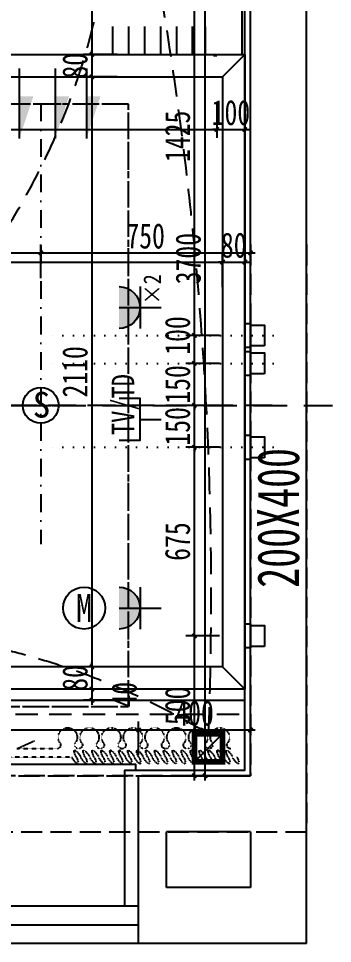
# Model space of a CAD drawing. Header units: millimetres. Extents: x -297 to 39764, y -29258 to 20315.
# Drawn here: x 18932 to 20055, y -27042 to -23733 of the extents above; entities that cross this region are included whole.
import ezdxf
from ezdxf.enums import TextEntityAlignment as Align

# ---------------------------------------------------------------- set-up
doc = ezdxf.new("R2010")
doc.units = ezdxf.units.MM
for name, pattern in [('_DASH', [0.6, 0.4, -0.2]), ('DASH', [0.35, 0.25, -0.1]), ('DASHDOT2', [12.7, 6.35, -3.175, 0, -3.175]), ('DOT2', [0.125, 0, -0.125]), ('HIDDEN', [9.525, 6.35, -3.175])]:
    doc.linetypes.add(name, pattern=pattern)
doc.layers.get('Defpoints').update_dxf_attribs({"color": 250})
for name, color, linetype in [('.-P建筑梁位', 4, 'Continuous'), ('.P-中心线', 214, 'DASH'), ('.P-墙体尺寸标注', 252, 'Continuous'), ('.P-家具虚线层', 250, 'Continuous'), ('.p-灯具连线', 6, 'Continuous'), ('.P-窗帘', 250, 'Continuous'), ('.P-装饰轮廓', 180, 'Continuous'), ('.PC-喷淋.烟感', 33, 'Continuous'), ('.PC-天花尺寸标注', 252, 'Continuous'), ('.PC-天花灯具', 203, 'Continuous'), ('.PC-天花造型', 163, 'Continuous'), ('.PC-灯具尺寸标注', 252, 'Continuous'), ('.PC-综合天花虚线层', 14, 'DASHDOT2'), ('.PF-活动家具', 141, 'Continuous'), ('.PF-窗台面', 43, 'Continuous'), ('.ZD-开关', 43, 'Continuous'), ('.ZD-弱电插座', 122, 'Continuous'), ('.ZD-强电插座', 43, 'Continuous'), ('.ZD-插座标注', 252, 'Continuous'), ('.ZD-插座虚线层', 214, 'DASH'), ('.ZD-点位引线', 1, 'Continuous'), ('.ZD-点位标注', 252, 'Continuous'), ('.ZT-空调.检修口', 52, 'Continuous'), ('A-Wall', 2, 'Continuous'), ('C-窗帘', 252, 'Continuous'), ('WINDOW', 4, 'Continuous'), ('Y-移动家具', 141, 'Continuous')]:
    doc.layers.add(name, color=color, linetype=linetype)
doc.styles.add('宋体', font='', dxfattribs={"width": 0.7, "height": 5})
doc.styles.add('文字样式', font='', dxfattribs={"width": 0.75})
doc.styles.get('宋体').set_extended_font_data('SimSun')
doc.styles.get('文字样式').set_extended_font_data('SimSun')
doc.dimstyles.new('西安1-40（内部尺寸）', dxfattribs={"dimscale": 30, "dimtxt": 3, "dimasz": 0.5, "dimexe": 1, "dimexo": 1, "dimgap": 0.5, "dimtad": 1, "dimdec": 0, "dimrnd": 5, "dimtxsty": '文字样式', "dimblk": 'ARCHTICK', "dimcen": 1, "dimdle": 0.55, "dimclrd": 252, "dimclre": 252, "dimclrt": 30, "dimadec": 0, "dimazin": 0, "dimtfac": 1, "dimtdec": 0, "dimtix": 1, "dimtmove": 2, "dimatfit": 3, "dimfxl": 5, "dimfxlon": 1, "dimarcsym": 0})

# ---------------------------------------------------------------- blocks, each defined once
blk = doc.blocks.new('xc18001')
at = {"layer": 'Y-移动家具', "color": 250, "linetype": 'DASH', "ltscale": 100, "elevation": 0}
blk.add_lwpolyline([(650, -875.1), (322.5, -875.1), (322.5, -2443.2), (2477.5, -2443.2), (2477.5, -875.1), (2150, -875.1)], dxfattribs=at)
blk = doc.blocks.new('cl')
at = {"layer": 'C-窗帘', "color": 251, "linetype": 'DASH', "ltscale": 0.3}
blk.add_line((568.7, 29.4), (854.1, 29.4), dxfattribs=at)
at = {"layer": 'C-窗帘', "linetype": 'DASH', "ltscale": 0.3}
for p, q in [((622.1, 0), (765.2, 0)), ((765.2, 0), (702.2, -28.7))]:
    blk.add_line(p, q, dxfattribs=at)
at = {"layer": 'C-窗帘', "color": 251, "linetype": 'DASH', "ltscale": 0.3, "extrusion": (0, 0, -1)}
for centre, major_axis, ratio, start_param, end_param in [((-14.2, 29.4), (-13.7, 23.8), 0.254545, -1.424879, 1.716714), ((17.8, 29.4), (-13.7, 23.8), 0.254545, -1.424879, 1.716714), ((49.7, 29.4), (-13.7, 23.8), 0.254545, -1.424879, 1.716714), ((81.6, 29.4), (-13.7, 23.8), 0.254545, -1.424879, 1.716714), ((113.6, 29.4), (-13.7, 23.8), 0.254545, -1.424879, 1.716714), ((145.5, 29.4), (-13.7, 23.8), 0.254545, -1.424879, 1.716714), ((177.4, 29.4), (-13.7, 23.8), 0.254545, -1.424879, 1.716714), ((209.4, 29.4), (-13.7, 23.8), 0.254545, -1.424879, 1.716714), ((241.3, 29.4), (-13.7, 23.8), 0.254545, -1.424879, 1.716714), ((273.3, 29.4), (-13.7, 23.8), 0.254545, -1.424879, 1.716714), ((305.2, 29.4), (-13.7, 23.8), 0.254545, -1.424879, 1.716714), ((337.1, 29.4), (-13.7, 23.8), 0.254545, -1.424879, 1.716714), ((369.1, 29.4), (-13.7, 23.8), 0.254545, -1.424879, 1.716714), ((401, 29.4), (-13.7, 23.8), 0.254545, -1.424879, 1.716714), ((432.9, 29.4), (-13.7, 23.8), 0.254545, -1.424879, 1.716714), ((464.9, 29.4), (-13.7, 23.8), 0.254545, -1.424879, 1.716714), ((496.8, 29.4), (-13.7, 23.8), 0.254545, -1.424879, 1.716714), ((528.8, 29.4), (-13.7, 23.8), 0.254545, -1.424879, 1.716714), ((560.7, 29.4), (-13.7, 23.8), 0.254545, -1.424879, 1.716714), ((867.7, 56.1), (21.2, 21.2), 1, 2.826963, 3.458933), ((1.8, 29.4), (-13.7, 23.8), 0.254545, 1.716714, 4.858306), ((33.7, 29.4), (-13.7, 23.8), 0.254545, 1.716714, 4.858306), ((65.7, 29.4), (-13.7, 23.8), 0.254545, 1.716714, 4.858306), ((97.6, 29.4), (-13.7, 23.8), 0.254545, 1.716714, 4.858306), ((129.5, 29.4), (-13.7, 23.8), 0.254545, 1.716714, 4.858306), ((161.5, 29.4), (-13.7, 23.8), 0.254545, 1.716714, 4.858306), ((193.4, 29.4), (-13.7, 23.8), 0.254545, 1.716714, 4.858306), ((225.4, 29.4), (-13.7, 23.8), 0.254545, 1.716714, 4.858306), ((257.3, 29.4), (-13.7, 23.8), 0.254545, 1.716714, 4.858306), ((289.2, 29.4), (-13.7, 23.8), 0.254545, 1.716714, 4.858306), ((321.2, 29.4), (-13.7, 23.8), 0.254545, 1.716714, 4.858306), ((353.1, 29.4), (-13.7, 23.8), 0.254545, 1.716714, 4.858306), ((385, 29.4), (-13.7, 23.8), 0.254545, 1.716714, 4.858306), ((417, 29.4), (-13.7, 23.8), 0.254545, 1.716714, 4.858306), ((448.9, 29.4), (-13.7, 23.8), 0.254545, 1.716714, 4.858306), ((480.8, 29.4), (-13.7, 23.8), 0.254545, 1.716714, 4.858306), ((512.8, 29.4), (-13.7, 23.8), 0.254545, 1.716714, 4.858306), ((544.7, 29.4), (-13.7, 23.8), 0.254545, 1.716714, 4.858306), ((867.7, 2.6), (21.2, 21.2), 1, 4.395049, 5.027018)]:
    blk.add_ellipse(centre, major_axis=major_axis, ratio=ratio, start_param=start_param, end_param=end_param, dxfattribs=at)
at = {"layer": 'C-窗帘', "linetype": 'DASH', "ltscale": 0.3, "extrusion": (0, 0, -1)}
for centre, major_axis, start_param, end_param in [((0, -13.6), (-9.64, 9.64), 0.785455, 2.971795), ((77.8, -13.6), (-9.64, 9.64), 4.8823, 9.25498), ((155.5, -13.6), (9.64, 9.64), 3.311504, 7.684184), ((233.3, -13.6), (9.64, 9.64), 3.311504, 7.684184), ((388.8, -13.7), (-9.64, 9.64), 4.8823, 9.25498), ((466.6, -13.7), (9.64, 9.64), 3.311504, 7.684184), ((544.3, -13.7), (-9.64, 9.64), 4.8823, 9.25498), ((38.9, -41.1), (-24, 24), 3.927048, 6.113388), ((38.9, -41.1), (24, 24), 0.169911, 2.356251), ((116.6, -41.1), (24, 24), 2.356251, 4.542591), ((116.6, -41.1), (-24, 24), 1.740708, 3.927048), ((194.4, -41.1), (24, 24), 2.356251, 4.542591), ((194.4, -41.1), (-24, 24), 1.740708, 3.927048), ((272.2, -41.1), (-24, 24), 3.927048, 6.113388), ((272.2, -41.1), (-24, 24), 1.740708, 3.927048), ((311, -13.7), (-9.64, 9.64), 4.8823, 7.06864), ((311, -13.7), (-9.64, 9.64), 0.785455, 2.971795), ((349.9, -41.1), (24, 24), 2.356251, 4.542591), ((349.9, -41.1), (-24, 24), 1.740708, 3.927048), ((427.7, -41.2), (24, 24), 2.356251, 4.542591), ((427.7, -41.2), (24, 24), 0.169911, 2.356251), ((505.4, -41.2), (-24, 24), 3.927048, 6.113388), ((505.4, -41.2), (24, 24), 0.169911, 2.356251), ((583.2, -41.2), (-24, 24), 3.927048, 6.113388), ((583.2, -41.2), (-24, 24), 1.740708, 3.927048), ((622.1, -13.7), (-9.64, 9.64), 4.8823, 7.06864)]:
    blk.add_ellipse(centre, major_axis=major_axis, ratio=1, start_param=start_param, end_param=end_param, dxfattribs=at)
blk = doc.blocks.new('ttrutuuyyy')
at = {"layer": '.P-家具虚线层', "color": 250, "linetype": '_DASH', "ltscale": 200, "elevation": 0}
blk.add_lwpolyline([(37757, -25867.1), (37757, -26194.6), (39325.1, -26194.6), (39325.1, -24039.6), (37757, -24039.6), (37757, -24367.1)], dxfattribs=at)
blk = doc.blocks.new('A$Cd2e37dc6')
at = {"layer": '.-P建筑梁位', "color": 4, "linetype": 'DASH', "ltscale": 300}
for p, q in [((12800, 4978.4), (12800, 3078.4)), ((12800, 4978.4), (12800, 3078.4)), ((13000, 4978.4), (13000, 3078.4)), ((13000, 4978.4), (13000, 2878.4)), ((12800, 3078.4), (10500, 3078.4)), ((10500, 3078.4), (12800, 3078.4)), ((10300, 2878.4, 0), (13000, 2878.4))]:
    blk.add_line(p, q, dxfattribs=at)
blk.add_lwpolyline([(12800, 4978.4), (12800, 3078.4), (9900, 3078.4), (9900, 6378.4)], dxfattribs=at)
at = {"layer": '.-P建筑梁位', "color": 250, "linetype": 'DASH', "ltscale": 300, "style": '宋体', "width": 0.7}
blk.add_text('200X400', height=150, rotation=90, dxfattribs=at).set_placement((12973.8, 3750.8))
blk = doc.blocks.new('_ArchTick')
at = {"color": 0, "linetype": 'ByBlock', "const_width": 0.4}
blk.add_lwpolyline([(-0.5, -0.5), (0.5, 0.5)], dxfattribs=at)
blk = doc.blocks.new('*D261')
at = {"layer": '.ZT-空调.检修口', "color": 252, "linetype": 'ByBlock', "lineweight": -2, "transparency": 16777216}
for p, q in [((16981.9, -24040.2), (16981.9, -24160.2)), ((19641.9, -24040.2), (19641.9, -24160.2)), ((16965.4, -24130.2), (19658.4, -24130.2))]:
    blk.add_line(p, q, dxfattribs=at)
at = {"layer": 'Defpoints', "color": 0, "linetype": 'ByBlock', "transparency": 16777216}
for p in [(16981.9, -23867.1), (19641.9, -23867.1), (19641.9, -24130.2)]:
    blk.add_point(p, dxfattribs=at)
at = {"layer": '.ZT-空调.检修口', "color": 252, "linetype": 'ByBlock', "lineweight": -2, "transparency": 16777216, "xscale": 15, "yscale": 15, "zscale": 15, "rotation": 180}
blk.add_blockref('_ArchTick', (16981.9, -24130.2), dxfattribs=at)
at = {"layer": '.ZT-空调.检修口', "color": 252, "linetype": 'ByBlock', "lineweight": -2, "transparency": 16777216, "xscale": 15, "yscale": 15, "zscale": 15}
blk.add_blockref('_ArchTick', (19641.9, -24130.2), dxfattribs=at)
at = {"layer": '.ZT-空调.检修口', "color": 30, "linetype": 'ByBlock', "transparency": 16777216, "insert": (18311.9, -24070.2), "char_height": 90, "attachment_point": 5, "style": '文字样式'}
blk.add_mtext('2660', dxfattribs=at)
blk = doc.blocks.new('*D262')
at = {"layer": '.ZT-空调.检修口', "color": 252, "linetype": 'ByBlock', "lineweight": -2, "transparency": 16777216}
for p, q in [((19641.9, -24040.2), (19641.9, -24160.2)), ((19741.9, -24040.2), (19741.9, -24160.2)), ((19641.9, -24130.2), (19626.9, -24130.2)), ((19641.9, -24130.2), (19741.9, -24130.2)), ((19741.9, -24130.2), (19756.9, -24130.2))]:
    blk.add_line(p, q, dxfattribs=at)
at = {"layer": 'Defpoints', "color": 0, "linetype": 'ByBlock', "transparency": 16777216}
for p in [(19641.9, -23867.1), (19741.9, -23862.1), (19741.9, -24130.2)]:
    blk.add_point(p, dxfattribs=at)
at = {"layer": '.ZT-空调.检修口', "color": 252, "linetype": 'ByBlock', "lineweight": -2, "transparency": 16777216, "xscale": 15, "yscale": 15, "zscale": 15}
blk.add_blockref('_ArchTick', (19641.9, -24130.2), dxfattribs=at)
at = {"layer": '.ZT-空调.检修口', "color": 252, "linetype": 'ByBlock', "lineweight": -2, "transparency": 16777216, "xscale": 15, "yscale": 15, "zscale": 15, "rotation": 180}
blk.add_blockref('_ArchTick', (19741.9, -24130.2), dxfattribs=at)
at = {"layer": '.ZT-空调.检修口', "color": 30, "linetype": 'ByBlock', "transparency": 16777216, "insert": (19691.9, -24070.2), "char_height": 90, "attachment_point": 5, "style": '文字样式'}
blk.add_mtext('100', dxfattribs=at)
blk = doc.blocks.new('*D726')
at = {"layer": '.P-墙体尺寸标注', "color": 252, "linetype": 'ByBlock', "lineweight": -2, "transparency": 16777216}
for p, q in [((17261.9, -26368.3), (17261.9, -26248.3)), ((19361.9, -26368.3), (19361.9, -26248.3)), ((17245.4, -26278.3), (19378.4, -26278.3))]:
    blk.add_line(p, q, dxfattribs=at)
at = {"layer": 'Defpoints', "color": 0, "linetype": 'ByBlock', "transparency": 16777216}
for p in [(19361.9, -26278.3), (17261.9, -26442.1), (19361.9, -26442.1)]:
    blk.add_point(p, dxfattribs=at)
at = {"layer": '.P-墙体尺寸标注', "color": 252, "linetype": 'ByBlock', "lineweight": -2, "transparency": 16777216, "xscale": 15, "yscale": 15, "zscale": 15, "rotation": 180}
blk.add_blockref('_ArchTick', (17261.9, -26278.3), dxfattribs=at)
at = {"layer": '.P-墙体尺寸标注', "color": 252, "linetype": 'ByBlock', "lineweight": -2, "transparency": 16777216, "xscale": 15, "yscale": 15, "zscale": 15}
blk.add_blockref('_ArchTick', (19361.9, -26278.3), dxfattribs=at)
at = {"layer": '.P-墙体尺寸标注', "color": 30, "linetype": 'ByBlock', "transparency": 16777216, "insert": (18311.9, -26218.3), "char_height": 90, "attachment_point": 5, "style": '文字样式'}
blk.add_mtext('2100', dxfattribs=at)
blk = doc.blocks.new('*D727')
at = {"layer": '.P-墙体尺寸标注', "color": 252, "linetype": 'ByBlock', "lineweight": -2, "transparency": 16777216}
for p, q in [((19361.9, -26368.3), (19361.9, -26248.3)), ((19761.9, -26368.3), (19761.9, -26248.3)), ((19345.4, -26278.3), (19778.4, -26278.3))]:
    blk.add_line(p, q, dxfattribs=at)
at = {"layer": 'Defpoints', "color": 0, "linetype": 'ByBlock', "transparency": 16777216}
for p in [(19761.9, -26278.3), (19361.9, -26442.1), (19761.9, -26442.1)]:
    blk.add_point(p, dxfattribs=at)
at = {"layer": '.P-墙体尺寸标注', "color": 252, "linetype": 'ByBlock', "lineweight": -2, "transparency": 16777216, "xscale": 15, "yscale": 15, "zscale": 15, "rotation": 180}
blk.add_blockref('_ArchTick', (19361.9, -26278.3), dxfattribs=at)
at = {"layer": '.P-墙体尺寸标注', "color": 252, "linetype": 'ByBlock', "lineweight": -2, "transparency": 16777216, "xscale": 15, "yscale": 15, "zscale": 15}
blk.add_blockref('_ArchTick', (19761.9, -26278.3), dxfattribs=at)
at = {"layer": '.P-墙体尺寸标注', "color": 30, "linetype": 'ByBlock', "transparency": 16777216, "insert": (19561.9, -26218.3), "char_height": 90, "attachment_point": 5, "style": '文字样式'}
blk.add_mtext('400', dxfattribs=at)
blk = doc.blocks.new('*D728')
at = {"layer": '.P-墙体尺寸标注', "color": 252, "linetype": 'ByBlock', "lineweight": -2, "transparency": 16777216}
for p, q in [((19599.4, -26458.6), (19599.4, -22725.6)), ((19689.4, -22742.1), (19569.4, -22742.1)), ((19689.4, -26442.1), (19569.4, -26442.1))]:
    blk.add_line(p, q, dxfattribs=at)
at = {"layer": 'Defpoints', "color": 0, "linetype": 'ByBlock', "transparency": 16777216}
for p in [(19599.4, -22742.1), (19761.9, -22742.1), (19761.9, -26442.1)]:
    blk.add_point(p, dxfattribs=at)
at = {"layer": '.P-墙体尺寸标注', "color": 252, "linetype": 'ByBlock', "lineweight": -2, "transparency": 16777216, "xscale": 15, "yscale": 15, "zscale": 15}
for p, rotation in [((19599.4, -22742.1), 90), ((19599.4, -26442.1), 270)]:
    blk.add_blockref('_ArchTick', p, dxfattribs=dict(at, rotation=rotation))
at = {"layer": '.P-墙体尺寸标注', "color": 30, "linetype": 'ByBlock', "transparency": 16777216, "insert": (19539.4, -24592.1), "char_height": 90, "attachment_point": 5, "rotation": 90, "style": '文字样式'}
blk.add_mtext('3700', dxfattribs=at)
blk = doc.blocks.new('*D806')
at = {"layer": '.PC-天花尺寸标注', "color": 252, "linetype": 'ByBlock', "lineweight": -2, "transparency": 16777216}
for p, q in [((19194.6, -22755.6), (19194.6, -23878.6)), ((19194.6, -22772.1), (19164.6, -22772.1)), ((19284.6, -23862.1), (19164.6, -23862.1))]:
    blk.add_line(p, q, dxfattribs=at)
at = {"layer": 'Defpoints', "color": 0, "linetype": 'ByBlock', "transparency": 16777216}
for p in [(19211.9, -22772.1), (19194.6, -23862.1), (19741.9, -23862.1)]:
    blk.add_point(p, dxfattribs=at)
at = {"layer": '.PC-天花尺寸标注', "color": 252, "linetype": 'ByBlock', "lineweight": -2, "transparency": 16777216, "xscale": 15, "yscale": 15, "zscale": 15}
for p, rotation in [((19194.6, -22772.1), 90), ((19194.6, -23862.1), 270)]:
    blk.add_blockref('_ArchTick', p, dxfattribs=dict(at, rotation=rotation))
at = {"layer": '.PC-天花尺寸标注', "color": 30, "linetype": 'ByBlock', "transparency": 16777216, "insert": (19134.6, -23317.1), "char_height": 90, "attachment_point": 5, "rotation": 90, "style": '文字样式'}
blk.add_mtext('1090', dxfattribs=at)
blk = doc.blocks.new('*D807')
at = {"layer": '.PC-天花尺寸标注', "color": 252, "linetype": 'ByBlock', "lineweight": -2, "transparency": 16777216}
for p, q in [((19194.6, -23862.1), (19194.6, -23847.1)), ((19284.6, -23862.1), (19164.6, -23862.1)), ((19194.6, -23862.1), (19194.6, -23942.1)), ((19284.6, -23942.1), (19164.6, -23942.1)), ((19194.6, -23942.1), (19194.6, -23957.1))]:
    blk.add_line(p, q, dxfattribs=at)
at = {"layer": 'Defpoints', "color": 0, "linetype": 'ByBlock', "transparency": 16777216}
for p in [(19741.9, -23862.1), (19194.6, -23942.1), (19661.9, -23942.1)]:
    blk.add_point(p, dxfattribs=at)
at = {"layer": '.PC-天花尺寸标注', "color": 252, "linetype": 'ByBlock', "lineweight": -2, "transparency": 16777216, "xscale": 15, "yscale": 15, "zscale": 15}
for p, rotation in [((19194.6, -23862.1), 270), ((19194.6, -23942.1), 90)]:
    blk.add_blockref('_ArchTick', p, dxfattribs=dict(at, rotation=rotation))
at = {"layer": '.PC-天花尺寸标注', "color": 30, "linetype": 'ByBlock', "transparency": 16777216, "insert": (19134.6, -23902.1), "char_height": 90, "attachment_point": 5, "rotation": 90, "style": '文字样式'}
blk.add_mtext('80', dxfattribs=at)
blk = doc.blocks.new('*D808')
at = {"layer": '.PC-天花尺寸标注', "color": 252, "linetype": 'ByBlock', "lineweight": -2, "transparency": 16777216}
for p, q in [((19284.6, -23942.1), (19164.6, -23942.1)), ((19194.6, -23925.6), (19194.6, -26068.6)), ((19284.6, -26052.1), (19164.6, -26052.1))]:
    blk.add_line(p, q, dxfattribs=at)
at = {"layer": 'Defpoints', "color": 0, "linetype": 'ByBlock', "transparency": 16777216}
for p in [(19661.9, -23942.1), (19194.6, -26052.1), (19661.9, -26052.1)]:
    blk.add_point(p, dxfattribs=at)
at = {"layer": '.PC-天花尺寸标注', "color": 252, "linetype": 'ByBlock', "lineweight": -2, "transparency": 16777216, "xscale": 15, "yscale": 15, "zscale": 15}
for p, rotation in [((19194.6, -23942.1), 90), ((19194.6, -26052.1), 270)]:
    blk.add_blockref('_ArchTick', p, dxfattribs=dict(at, rotation=rotation))
at = {"layer": '.PC-天花尺寸标注', "color": 30, "linetype": 'ByBlock', "transparency": 16777216, "insert": (19134.6, -24997.1), "char_height": 90, "attachment_point": 5, "rotation": 90, "style": '文字样式'}
blk.add_mtext('2110', dxfattribs=at)
blk = doc.blocks.new('*D809')
at = {"layer": '.PC-天花尺寸标注', "color": 252, "linetype": 'ByBlock', "lineweight": -2, "transparency": 16777216}
for p, q in [((19194.6, -26052.1), (19194.6, -26037.1)), ((19284.6, -26052.1), (19164.6, -26052.1)), ((19194.6, -26052.1), (19194.6, -26132.1)), ((19284.6, -26132.1), (19164.6, -26132.1)), ((19194.6, -26132.1), (19194.6, -26147.1))]:
    blk.add_line(p, q, dxfattribs=at)
at = {"layer": 'Defpoints', "color": 0, "linetype": 'ByBlock', "transparency": 16777216}
for p in [(19661.9, -26052.1), (19194.6, -26132.1), (19741.9, -26132.1)]:
    blk.add_point(p, dxfattribs=at)
at = {"layer": '.PC-天花尺寸标注', "color": 252, "linetype": 'ByBlock', "lineweight": -2, "transparency": 16777216, "xscale": 15, "yscale": 15, "zscale": 15}
for p, rotation in [((19194.6, -26052.1), 270), ((19194.6, -26132.1), 90)]:
    blk.add_blockref('_ArchTick', p, dxfattribs=dict(at, rotation=rotation))
at = {"layer": '.PC-天花尺寸标注', "color": 30, "linetype": 'ByBlock', "transparency": 16777216, "insert": (19134.6, -26092.1), "char_height": 90, "attachment_point": 5, "rotation": 90, "style": '文字样式'}
blk.add_mtext('80', dxfattribs=at)
blk = doc.blocks.new('*D810')
at = {"layer": '.PC-天花尺寸标注', "color": 252, "linetype": 'ByBlock', "lineweight": -2, "transparency": 16777216}
for p, q in [((19284.6, -26132.1), (19164.6, -26132.1)), ((19194.6, -26115.6), (19194.6, -26188.6)), ((19284.6, -26172.1), (19164.6, -26172.1))]:
    blk.add_line(p, q, dxfattribs=at)
at = {"layer": 'Defpoints', "color": 0, "linetype": 'ByBlock', "transparency": 16777216}
for p in [(19741.9, -26132.1), (19194.6, -26172.1), (19741.9, -26172.1)]:
    blk.add_point(p, dxfattribs=at)
at = {"layer": '.PC-天花尺寸标注', "color": 252, "linetype": 'ByBlock', "lineweight": -2, "transparency": 16777216, "xscale": 15, "yscale": 15, "zscale": 15}
for p, rotation in [((19194.6, -26132.1), 90), ((19194.6, -26172.1), 270)]:
    blk.add_blockref('_ArchTick', p, dxfattribs=dict(at, rotation=rotation))
at = {"layer": '.PC-天花尺寸标注', "color": 30, "linetype": 'ByBlock', "transparency": 16777216, "insert": (19310.7, -26152.1), "char_height": 90, "attachment_point": 5, "rotation": 90, "style": '文字样式'}
blk.add_mtext('40', dxfattribs=at)
blk = doc.blocks.new('*D811')
at = {"layer": '.PC-天花尺寸标注', "color": 252, "linetype": 'ByBlock', "lineweight": -2, "transparency": 16777216}
for p, q in [((16854.6, -26172.1), (16734.6, -26172.1)), ((16764.6, -26155.6), (16764.6, -26438.6)), ((16854.6, -26422.1), (16734.6, -26422.1))]:
    blk.add_line(p, q, dxfattribs=at)
at = {"layer": 'Defpoints', "color": 0, "linetype": 'ByBlock', "transparency": 16777216}
for p in [(19741.9, -26172.1), (16764.6, -26422.1), (17311.9, -26422.1, 0)]:
    blk.add_point(p, dxfattribs=at)
at = {"layer": '.PC-天花尺寸标注', "color": 252, "linetype": 'ByBlock', "lineweight": -2, "transparency": 16777216, "xscale": 15, "yscale": 15, "zscale": 15}
for p, rotation in [((16764.6, -26172.1), 90), ((16764.6, -26422.1), 270)]:
    blk.add_blockref('_ArchTick', p, dxfattribs=dict(at, rotation=rotation))
at = {"layer": '.PC-天花尺寸标注', "color": 30, "linetype": 'ByBlock', "transparency": 16777216, "insert": (16704.6, -26297.1), "char_height": 90, "attachment_point": 5, "rotation": 90, "style": '文字样式'}
blk.add_mtext('250', dxfattribs=at)
blk = doc.blocks.new('*D813')
at = {"layer": '.PC-天花尺寸标注', "color": 252, "linetype": 'ByBlock', "lineweight": -2, "transparency": 16777216}
for p, q in [((16961.9, -24694.4), (16961.9, -24574.4)), ((19661.9, -24694.4), (19661.9, -24574.4)), ((16945.4, -24604.4), (19678.4, -24604.4))]:
    blk.add_line(p, q, dxfattribs=at)
at = {"layer": 'Defpoints', "color": 0, "linetype": 'ByBlock', "transparency": 16777216}
for p in [(19661.9, -24604.4), (16961.9, -24997.1), (19661.9, -24997.1)]:
    blk.add_point(p, dxfattribs=at)
at = {"layer": '.PC-天花尺寸标注', "color": 252, "linetype": 'ByBlock', "lineweight": -2, "transparency": 16777216, "xscale": 15, "yscale": 15, "zscale": 15, "rotation": 180}
blk.add_blockref('_ArchTick', (16961.9, -24604.4), dxfattribs=at)
at = {"layer": '.PC-天花尺寸标注', "color": 252, "linetype": 'ByBlock', "lineweight": -2, "transparency": 16777216, "xscale": 15, "yscale": 15, "zscale": 15}
blk.add_blockref('_ArchTick', (19661.9, -24604.4), dxfattribs=at)
at = {"layer": '.PC-天花尺寸标注', "color": 30, "linetype": 'ByBlock', "transparency": 16777216, "insert": (18311.9, -24544.4), "char_height": 90, "attachment_point": 5, "style": '文字样式'}
blk.add_mtext('2700', dxfattribs=at)
blk = doc.blocks.new('*D814')
at = {"layer": '.PC-天花尺寸标注', "color": 252, "linetype": 'ByBlock', "lineweight": -2, "transparency": 16777216}
for p, q in [((19661.9, -24694.4), (19661.9, -24574.4)), ((19741.9, -24694.4), (19741.9, -24574.4)), ((19661.9, -24604.4), (19646.9, -24604.4)), ((19661.9, -24604.4), (19741.9, -24604.4)), ((19741.9, -24604.4), (19756.9, -24604.4))]:
    blk.add_line(p, q, dxfattribs=at)
at = {"layer": 'Defpoints', "color": 0, "linetype": 'ByBlock', "transparency": 16777216}
for p in [(19741.9, -24604.4), (19661.9, -24997.1), (19741.9, -24997.1)]:
    blk.add_point(p, dxfattribs=at)
at = {"layer": '.PC-天花尺寸标注', "color": 252, "linetype": 'ByBlock', "lineweight": -2, "transparency": 16777216, "xscale": 15, "yscale": 15, "zscale": 15}
blk.add_blockref('_ArchTick', (19661.9, -24604.4), dxfattribs=at)
at = {"layer": '.PC-天花尺寸标注', "color": 252, "linetype": 'ByBlock', "lineweight": -2, "transparency": 16777216, "xscale": 15, "yscale": 15, "zscale": 15, "rotation": 180}
blk.add_blockref('_ArchTick', (19741.9, -24604.4), dxfattribs=at)
at = {"layer": '.PC-天花尺寸标注', "color": 30, "linetype": 'ByBlock', "transparency": 16777216, "insert": (19701.9, -24544.4), "char_height": 90, "attachment_point": 5, "style": '文字样式'}
blk.add_mtext('80', dxfattribs=at)
blk = doc.blocks.new('智能感烟探测器')
at = {"linetype": 'ByBlock'}
blk.add_circle((0, 0), 75, dxfattribs=at)
at = {"linetype": 'ByBlock', "style": '文字样式'}
blk.add_text('S', height=108, dxfattribs=at).set_placement((-33.6, -51.3))
blk = doc.blocks.new('*D859')
at = {"layer": '.PC-灯具尺寸标注', "color": 252, "linetype": 'ByBlock', "lineweight": -2, "transparency": 16777216}
for p, q in [((18311.9, -24661.6), (18311.9, -24541.6)), ((19011.9, -24661.6), (19011.9, -24541.6)), ((18295.4, -24571.6), (19028.4, -24571.6))]:
    blk.add_line(p, q, dxfattribs=at)
at = {"layer": 'Defpoints', "color": 0, "linetype": 'ByBlock', "transparency": 16777216}
for p in [(19011.9, -24571.6), (18311.9, -25117.1), (19011.9, -25117.1)]:
    blk.add_point(p, dxfattribs=at)
at = {"layer": '.PC-灯具尺寸标注', "color": 252, "linetype": 'ByBlock', "lineweight": -2, "transparency": 16777216, "xscale": 15, "yscale": 15, "zscale": 15, "rotation": 180}
blk.add_blockref('_ArchTick', (18311.9, -24571.6), dxfattribs=at)
at = {"layer": '.PC-灯具尺寸标注', "color": 252, "linetype": 'ByBlock', "lineweight": -2, "transparency": 16777216, "xscale": 15, "yscale": 15, "zscale": 15}
blk.add_blockref('_ArchTick', (19011.9, -24571.6), dxfattribs=at)
at = {"layer": '.PC-灯具尺寸标注', "color": 30, "linetype": 'ByBlock', "transparency": 16777216, "insert": (18661.9, -24511.6), "char_height": 90, "attachment_point": 5, "style": '文字样式'}
blk.add_mtext('700', dxfattribs=at)
blk = doc.blocks.new('*D860')
at = {"layer": '.PC-灯具尺寸标注', "color": 252, "linetype": 'ByBlock', "lineweight": -2, "transparency": 16777216}
for p, q in [((19011.9, -24661.6), (19011.9, -24541.6)), ((19761.9, -24571.6), (19761.9, -24541.6)), ((18995.4, -24571.6), (19778.4, -24571.6))]:
    blk.add_line(p, q, dxfattribs=at)
at = {"layer": 'Defpoints', "color": 0, "linetype": 'ByBlock', "transparency": 16777216}
for p in [(19761.9, -24571.6), (19761.9, -24571.6), (19011.9, -25117.1)]:
    blk.add_point(p, dxfattribs=at)
at = {"layer": '.PC-灯具尺寸标注', "color": 252, "linetype": 'ByBlock', "lineweight": -2, "transparency": 16777216, "xscale": 15, "yscale": 15, "zscale": 15, "rotation": 180}
blk.add_blockref('_ArchTick', (19011.9, -24571.6), dxfattribs=at)
at = {"layer": '.PC-灯具尺寸标注', "color": 252, "linetype": 'ByBlock', "lineweight": -2, "transparency": 16777216, "xscale": 15, "yscale": 15, "zscale": 15}
blk.add_blockref('_ArchTick', (19761.9, -24571.6), dxfattribs=at)
at = {"layer": '.PC-灯具尺寸标注', "color": 30, "linetype": 'ByBlock', "transparency": 16777216, "insert": (19386.9, -24511.6), "char_height": 90, "attachment_point": 5, "style": '文字样式'}
blk.add_mtext('750', dxfattribs=at)
blk = doc.blocks.new('插座（多个）')
at = {"layer": '.ZD-强电插座'}
h = blk.add_hatch(color=256, dxfattribs=at)
h.paths.add_polyline_path([(0, -600), (300, -600, 0.414214), (0, -300)])
h.paths.add_polyline_path([(-300, -600), (0, -600), (0, -300, 0.414214)])
for p, q in [((0, -600), (0, 0)), ((300, -300), (-300, -300))]:
    blk.add_line(p, q, dxfattribs=at)
blk.add_arc((0, -600), 300, 0, 180, dxfattribs=at)
at = {"layer": '.ZD-强电插座', "style": '文字样式', "width": 0.85}
blk.add_attdef('212', (82, 0), '', height=200, dxfattribs=at)
blk = doc.blocks.new('幕帘式红外探测器')
blk.add_circle((245003.034, 64349.067), 1.5)
at = {"style": '文字样式', "width": 0.85}
blk.add_attdef('M', text='', height=2, dxfattribs=at).set_placement((245003.142, 64349.06), align=Align.MIDDLE_CENTER)
blk = doc.blocks.new('接线盒01')
at = {"layer": '.ZD-开关', "color": 6, "linetype": 'ByBlock', "ltscale": 0.1}
for points in [[(0, -37.5), (50, -37.5), (50, 37.5), (0, 37.5)], [(50, 43), (50, -43), (70, -43), (70, 43)]]:
    blk.add_lwpolyline(points, close=True, dxfattribs=at)
blk = doc.blocks.new('*D921')
at = {"layer": '.ZD-插座标注', "color": 252, "linetype": 'ByBlock', "lineweight": -2, "transparency": 16777216}
for p, q in [((19651.1, -25941.6), (19531.1, -25941.6)), ((19561.1, -26458.6), (19561.1, -25925.1)), ((19651.1, -26442.1), (19531.1, -26442.1))]:
    blk.add_line(p, q, dxfattribs=at)
at = {"layer": 'Defpoints', "color": 0, "linetype": 'ByBlock', "transparency": 16777216}
for p in [(19561.1, -25941.6), (19761.9, -25941.6, 0), (19761.9, -26442.1, 0)]:
    blk.add_point(p, dxfattribs=at)
at = {"layer": '.ZD-插座标注', "color": 252, "linetype": 'ByBlock', "lineweight": -2, "transparency": 16777216, "xscale": 15, "yscale": 15, "zscale": 15}
for p, rotation in [((19561.1, -25941.6), 90), ((19561.1, -26442.1), 270)]:
    blk.add_blockref('_ArchTick', p, dxfattribs=dict(at, rotation=rotation))
at = {"layer": '.ZD-插座标注', "color": 30, "linetype": 'ByBlock', "transparency": 16777216, "insert": (19501.1, -26191.8), "char_height": 90, "attachment_point": 5, "rotation": 90, "style": '文字样式'}
blk.add_mtext('500', dxfattribs=at)
blk = doc.blocks.new('有限电视')
blk.add_line((245003.034, 64355.604), (245003.034, 64354.104))
blk.add_lwpolyline([(245001.534, 64357.104), (245001.534, 64355.604), (245004.534, 64355.604), (245004.534, 64357.104)])
at = {"style": '文字样式', "width": 0.8}
blk.add_attdef('TV', (245001.848, 64355.955), '', height=2, dxfattribs=at)
blk = doc.blocks.new('*D922')
at = {"layer": '.ZD-插座标注', "color": 252, "linetype": 'ByBlock', "lineweight": -2, "transparency": 16777216}
for p, q in [((19651.1, -25267.1), (19531.1, -25267.1)), ((19561.1, -25958.1), (19561.1, -25250.6)), ((19651.1, -25941.6), (19531.1, -25941.6))]:
    blk.add_line(p, q, dxfattribs=at)
at = {"layer": 'Defpoints', "color": 0, "linetype": 'ByBlock', "transparency": 16777216}
for p in [(19561.1, -25267.1), (19741.9, -25267.1, 0), (19761.9, -25941.6, 0)]:
    blk.add_point(p, dxfattribs=at)
at = {"layer": '.ZD-插座标注', "color": 252, "linetype": 'ByBlock', "lineweight": -2, "transparency": 16777216, "xscale": 15, "yscale": 15, "zscale": 15}
for p, rotation in [((19561.1, -25267.1), 90), ((19561.1, -25941.6), 270)]:
    blk.add_blockref('_ArchTick', p, dxfattribs=dict(at, rotation=rotation))
at = {"layer": '.ZD-插座标注', "color": 30, "linetype": 'ByBlock', "transparency": 16777216, "insert": (19501.1, -25604.3), "char_height": 90, "attachment_point": 5, "rotation": 90, "style": '文字样式'}
blk.add_mtext('675', dxfattribs=at)
blk = doc.blocks.new('A$C58CB5888')
at = {"color": 2}
blk.add_line((110, 110), (10, 10), dxfattribs=at)
at = {"color": 2, "const_width": 20}
blk.add_lwpolyline([(10, 10), (110, 10), (110, 110), (10, 110)], close=True, dxfattribs=at)
blk = doc.blocks.new('*D982')
at = {"layer": '.ZD-点位标注', "color": 252, "linetype": 'ByBlock', "lineweight": -2, "transparency": 16777216}
for p, q in [((19561.1, -25117.1), (19561.1, -25102.1)), ((19651.1, -25117.1), (19531.1, -25117.1)), ((19561.1, -25267.1), (19561.1, -25117.1)), ((19651.1, -25267.1), (19531.1, -25267.1)), ((19561.1, -25267.1), (19561.1, -25282.1))]:
    blk.add_line(p, q, dxfattribs=at)
at = {"layer": 'Defpoints', "color": 0, "linetype": 'ByBlock', "transparency": 16777216}
for p in [(19561.1, -25117.1), (19811.9, -25117.1, 0), (19811.9, -25267.1, 0)]:
    blk.add_point(p, dxfattribs=at)
at = {"layer": '.ZD-点位标注', "color": 252, "linetype": 'ByBlock', "lineweight": -2, "transparency": 16777216, "xscale": 15, "yscale": 15, "zscale": 15}
for p, rotation in [((19561.1, -25117.1), 270), ((19561.1, -25267.1), 90)]:
    blk.add_blockref('_ArchTick', p, dxfattribs=dict(at, rotation=rotation))
at = {"layer": '.ZD-点位标注', "color": 30, "linetype": 'ByBlock', "transparency": 16777216, "insert": (19501.1, -25192.1), "char_height": 90, "attachment_point": 5, "rotation": 90, "style": '文字样式'}
blk.add_mtext('150', dxfattribs=at)
blk = doc.blocks.new('*D983')
at = {"layer": '.ZD-点位标注', "color": 252, "linetype": 'ByBlock', "lineweight": -2, "transparency": 16777216}
for p, q in [((19651.1, -24967.1), (19531.1, -24967.1)), ((19561.1, -24967.1), (19561.1, -24952.1)), ((19561.1, -25117.1), (19561.1, -24967.1)), ((19651.1, -25117.1), (19531.1, -25117.1)), ((19561.1, -25117.1), (19561.1, -25132.1))]:
    blk.add_line(p, q, dxfattribs=at)
at = {"layer": 'Defpoints', "color": 0, "linetype": 'ByBlock', "transparency": 16777216}
for p in [(19561.1, -24967.1), (19811.9, -24967.1, 0), (19811.9, -25117.1, 0)]:
    blk.add_point(p, dxfattribs=at)
at = {"layer": '.ZD-点位标注', "color": 252, "linetype": 'ByBlock', "lineweight": -2, "transparency": 16777216, "xscale": 15, "yscale": 15, "zscale": 15}
for p, rotation in [((19561.1, -24967.1), 270), ((19561.1, -25117.1), 90)]:
    blk.add_blockref('_ArchTick', p, dxfattribs=dict(at, rotation=rotation))
at = {"layer": '.ZD-点位标注', "color": 30, "linetype": 'ByBlock', "transparency": 16777216, "insert": (19501.1, -25042.1), "char_height": 90, "attachment_point": 5, "rotation": 90, "style": '文字样式'}
blk.add_mtext('150', dxfattribs=at)
blk = doc.blocks.new('*D984')
at = {"layer": '.ZD-点位标注', "color": 252, "linetype": 'ByBlock', "lineweight": -2, "transparency": 16777216}
for p, q in [((19651.1, -24867.1), (19531.1, -24867.1)), ((19561.1, -24983.6), (19561.1, -24850.6)), ((19651.1, -24967.1), (19531.1, -24967.1))]:
    blk.add_line(p, q, dxfattribs=at)
at = {"layer": 'Defpoints', "color": 0, "linetype": 'ByBlock', "transparency": 16777216}
for p in [(19561.1, -24867.1), (19811.9, -24867.1, 0), (19811.9, -24967.1, 0)]:
    blk.add_point(p, dxfattribs=at)
at = {"layer": '.ZD-点位标注', "color": 252, "linetype": 'ByBlock', "lineweight": -2, "transparency": 16777216, "xscale": 15, "yscale": 15, "zscale": 15}
for p, rotation in [((19561.1, -24867.1), 90), ((19561.1, -24967.1), 270)]:
    blk.add_blockref('_ArchTick', p, dxfattribs=dict(at, rotation=rotation))
at = {"layer": '.ZD-点位标注', "color": 30, "linetype": 'ByBlock', "transparency": 16777216, "insert": (19501.1, -24867.1), "char_height": 90, "attachment_point": 5, "rotation": 90, "style": '文字样式'}
blk.add_mtext('100', dxfattribs=at)
blk = doc.blocks.new('*D985')
at = {"layer": '.ZD-点位标注', "color": 252, "linetype": 'ByBlock', "lineweight": -2, "transparency": 16777216}
for p, q in [((19561.1, -24883.6), (19561.1, -23425.6)), ((19651.1, -23442.1), (19531.1, -23442.1)), ((19651.1, -24867.1), (19531.1, -24867.1))]:
    blk.add_line(p, q, dxfattribs=at)
at = {"layer": 'Defpoints', "color": 0, "linetype": 'ByBlock', "transparency": 16777216}
for p in [(19561.1, -23442.1), (19811.9, -23442.1), (19811.9, -24867.1, 0)]:
    blk.add_point(p, dxfattribs=at)
at = {"layer": '.ZD-点位标注', "color": 252, "linetype": 'ByBlock', "lineweight": -2, "transparency": 16777216, "xscale": 15, "yscale": 15, "zscale": 15}
for p, rotation in [((19561.1, -23442.1), 90), ((19561.1, -24867.1), 270)]:
    blk.add_blockref('_ArchTick', p, dxfattribs=dict(at, rotation=rotation))
at = {"layer": '.ZD-点位标注', "color": 30, "linetype": 'ByBlock', "transparency": 16777216, "insert": (19501.1, -24154.6), "char_height": 90, "attachment_point": 5, "rotation": 90, "style": '文字样式'}
blk.add_mtext('1425', dxfattribs=at)

msp = doc.modelspace()

# ---------------------------------------------------------------- linework, layer by layer
at = {"layer": '.P-中心线', "linetype": 'DASH', "ltscale": 400, "elevation": 0}
msp.add_lwpolyline([(19838.8, -25117.1), (16561.9, -25117.1)], dxfattribs=at)
at = {"layer": '.p-灯具连线', "color": 6, "linetype": 'HIDDEN', "ltscale": 15, "elevation": 0}
msp.add_lwpolyline([(17656.6, -25985.1, -0.195747), (19611.9, -26292.1, 0.066049), (19294.1, -22900.2, 0.747916)], format="xyb", dxfattribs=at)
at = {"layer": '.p-灯具连线', "color": 6, "linetype": 'HIDDEN', "ltscale": 15}
msp.add_lwpolyline([(19258.7, -22935.5, -0.258546), (18311.9, -25117.1, 0.18951), (17621.2, -25949.8, 0.118211)], format="xyb", dxfattribs=at)
at = {"layer": '.P-装饰轮廓'}
msp.add_line((19311.9, -26908.1), (19311.9, -26422.1, 0), dxfattribs=at)
at = {"layer": '.P-装饰轮廓', "elevation": 0}
for points in [[(19311.9, -26422.1), (19741.9, -26422.1), (19741.9, -22762.1), (19661.9, -22762.1)], [(19311.9, -26422.1), (19741.9, -26422.1)]]:
    msp.add_lwpolyline(points, dxfattribs=at)
at = {"layer": '.PC-天花灯具', "linetype": '_DASH', "ltscale": 200}
msp.add_line((16881.9, -26222.1), (19741.9, -26222.1), dxfattribs=at)
at = {"layer": '.PC-天花造型', "color": 75}
for p, q in [((19661.9, -23942.1), (19741.9, -23862.1)), ((19661.9, -26052.1), (19741.9, -26132.1))]:
    msp.add_line(p, q, dxfattribs=at)
at = {"layer": '.PC-天花造型'}
msp.add_line((16881.9, -26172.1), (19741.9, -26172.1), dxfattribs=at)
msp.add_lwpolyline([(19731.9, -23862.1), (19731.9, -22772.1), (18691.9, -22772.1), (18691.9, -23222.1), (16891.9, -23222.1), (16891.9, -23862.1)], dxfattribs=at)
msp.add_lwpolyline([(19741.9, -26132.1), (16881.9, -26132.1), (16881.9, -23862.1), (19741.9, -23862.1)], close=True, dxfattribs=at)
at = {"layer": '.PC-天花造型', "color": 75}
msp.add_lwpolyline([(19661.9, -26052.1), (16961.9, -26052.1), (16961.9, -23942.1), (19661.9, -23942.1)], close=True, dxfattribs=at)
at = {"layer": '.PC-综合天花虚线层', "linetype": 'DASHDOT2', "ltscale": 10}
for p, q in [((19011.9, -24037.1), (19011.9, -25613.3)), ((17077.8, -25117.1), (19171.9, -25117.1))]:
    msp.add_line(p, q, dxfattribs=at)
at = {"layer": '.PF-窗台面', "ltscale": 0.5, "elevation": 0}
msp.add_lwpolyline([(19311.9, -26908.1), (19311.9, -26422.1), (19351.9, -26422.1), (19351.9, -26402.1), (17271.9, -26402.1), (17271.9, -26422.1), (17311.9, -26422.1), (17311.9, -26908.1)], dxfattribs=at)
at = {"layer": '.ZD-插座虚线层', "linetype": 'DOT2', "ltscale": 300}
for p, q in [((19843.1, -24867.1, 0), (19051.4, -24867.1, 0)), ((19843.1, -24967.1, 0), (19051.4, -24967.1, 0)), ((19843.1, -25267.1, 0), (19051.4, -25267.1, 0))]:
    msp.add_line(p, q, dxfattribs=at)
at = {"layer": '.ZD-插座虚线层', "linetype": '_DASH', "ltscale": 300}
msp.add_line((16712.6, -25117.1, 0), (20055.1, -25117.1, 0), dxfattribs=at)
at = {"layer": '.ZD-点位引线', "color": 10, "elevation": 0}
for points in [[(19741.9, -24867.1, 0, 25, 0), (19641.9, -24867.1, 0, 0, 0), (19441.9, -24867.1, 0, 0, 0), (19441.9, -24767.1, 0, 0, 0), (19441.9, -24767.1, 0, 0, 0)], [(19741.9, -24967.1, 0, 25, 0), (19641.9, -24967.1, 0, 0, 0), (19441.9, -24967.1, 0, 0, 0), (19441.9, -24867.1, 0, 0, 0), (19441.9, -24867.1, 0, 0, 0)], [(19741.9, -25267.1, 0, 25, 0), (19641.9, -25267.1, 0, 0, 0), (19441.9, -25267.1, 0, 0, 0), (19441.9, -25167.1, 0, 0, 0), (19441.9, -25167.1, 0, 0, 0)]]:
    msp.add_lwpolyline(points, format="xyseb", dxfattribs=at)
at = {"layer": '.ZD-点位引线', "color": 10}
msp.add_lwpolyline([(19741.9, -25942.1, 0, 25, 0), (19641.9, -25942.1, 0, 0, 0), (19441.9, -25942.1, 0, 0, 0), (19441.9, -25842.1, 0, 0, 0), (19241.9, -25842.1, 0, 0, 0)], format="xyseb", dxfattribs=at)
at = {"layer": '.ZT-空调.检修口'}
for p, q in [((19269.9, -23862.1), (19269.9, -23762.1)), ((19326.9, -23862.1), (19326.9, -23762.1)), ((19383.9, -23862.1), (19383.9, -23762.1)), ((19440.9, -23862.1), (19440.9, -23762.1)), ((19497.9, -23862.1), (19497.9, -23762.1)), ((19554.9, -23862.1), (19554.9, -23762.1)), ((18935.2, -23912.1), (18935.2, -24162.1)), ((19062.9, -23912.1), (19062.9, -24162.1)), ((19175.2, -23912.1), (19175.2, -24162.1))]:
    msp.add_line(p, q, dxfattribs=at)
at = {"layer": '.ZT-空调.检修口', "const_width": 5}
for points in [[(19601.9, -23862.1), (19601.9, -23762.1)], [(16981.9, -23867.1), (16991.9, -23867.1), (16991.9, -23862.1), (19631.9, -23862.1), (19631.9, -23867.1), (19641.9, -23867.1)]]:
    msp.add_lwpolyline(points, dxfattribs=at)
at = {"layer": '.ZT-空调.检修口'}
for points in [[(18935.2, -24162.1), (18935.2, -24012.1), (18985.2, -24012.1)], [(19062.9, -24162.1), (19062.9, -24012.1), (19112.9, -24012.1)], [(19175.2, -24162.1), (19175.2, -24012.1), (19225.2, -24012.1)]]:
    msp.add_solid(points, dxfattribs=at)
at = {"layer": 'A-Wall', "color": 7}
for p, q in [((19961.9, -27042.1), (19961.9, -20092.1)), ((19761.9, -26442.1), (19761.9, -22742.1)), ((19361.9, -26442.1), (19761.9, -26442.1)), ((19361.9, -27042.1), (19361.9, -26442.1)), ((19461.9, -26842.1), (19461.9, -26642.1)), ((19761.9, -26642.1), (19461.9, -26642.1)), ((19761.9, -26642.1), (19761.9, -26842.1)), ((19761.9, -26842.1), (19461.9, -26842.1)), ((19961.9, -27042.1), (19361.9, -27042.1))]:
    msp.add_line(p, q, dxfattribs=at)
at = {"layer": 'WINDOW'}
for p, q in [((19361.9, -26908.1), (17261.9, -26908.1)), ((19361.9, -26976.1), (17261.9, -26976.1)), ((19361.9, -27042.1), (17261.9, -27042.1))]:
    msp.add_line(p, q, dxfattribs=at)

# ---------------------------------------------------------------- block references
at = {"layer": '.-P建筑梁位'}
msp.add_blockref('A$Cd2e37dc6', (6961.9, -29520.5, 0), dxfattribs=at)
at = {"layer": '.P-家具虚线层', "linetype": 'ByBlock'}
msp.add_blockref('ttrutuuyyy', (-20000, 0), dxfattribs=at)
at = {"layer": '.P-窗帘', "rotation": 180}
msp.add_blockref('cl', (19691.4, -26345.6, 0), dxfattribs=at)
at = {"layer": '.PC-喷淋.烟感', "xscale": 0.8533333333333324, "yscale": 0.8533333333333324, "zscale": 0.8533333333333324}
msp.add_blockref('智能感烟探测器', (19011.9, -25117.1), dxfattribs=at)
at = {"layer": '.PC-天花灯具'}
msp.add_blockref('A$C58CB5888', (19551.9, -26402.1), dxfattribs=at)
at = {"layer": '.PF-活动家具', "rotation": 90.00000000000001}
msp.add_blockref('xc18001', (16881.9, -26517.1, 0), dxfattribs=at)
at = {"layer": '.ZD-开关', "color": 4, "linetype": 'ByBlock', "extrusion": (0, 0, -1), "zscale": -1}
for p in [(-19811.9, -24867.1, 0), (-19811.9, -24967.1, 0), (-19811.9, -25267.1, 0)]:
    msp.add_blockref('接线盒01', p, dxfattribs=at)
at = {"layer": '.ZD-开关', "color": 4, "linetype": 'ByBlock', "xscale": -1}
msp.add_blockref('接线盒01', (19811.9, -25941.6), dxfattribs=at)
at = {"layer": '.ZD-弱电插座'}
ref = msp.add_blockref('有限电视', (3237147.1, -12275318.8, 0), dxfattribs=dict(at, xscale=50, yscale=50, zscale=50, rotation=89.99999999988988))
ref.add_attrib('TV', 'TV/TD', (19345.9, -25223.1, 0), dxfattribs={"layer": '0', "height": 80, "rotation": 90, "style": '文字样式', "width": 0.8})
ref = msp.add_blockref('幕帘式红外探测器', (12269318.6, 3191611.3), dxfattribs=dict(at, xscale=50, yscale=50, zscale=50, rotation=180))
ref.add_attrib('M', 'M', dxfattribs={"layer": '0', "height": 100, "style": '文字样式', "width": 0.85}).set_placement((19166.9, -25842.1), align=Align.MIDDLE_CENTER)
at = {"layer": '.ZD-强电插座', "extrusion": (0, 0, -1)}
ref = msp.add_blockref('插座（多个）', (-19441.9, -24767.1, 0), dxfattribs=dict(at, xscale=0.2500000002328306, yscale=0.2500000002328306, zscale=-0.2500000002328306, rotation=90.00000000010999))
ref.add_attrib('212', '×2', (19441.6, -24756.4, 0), dxfattribs={"ltscale": 0.01, "height": 62.5, "rotation": 90, "style": '文字样式', "width": 0.85})
at = {"layer": '.ZD-强电插座', "extrusion": (0, 0, -1), "xscale": 0.2500000002328306, "yscale": 0.2500000002328306, "zscale": -0.2500000002328306, "rotation": 90.00000008446148}
msp.add_blockref('插座（多个）', (-19441.9, -25842.1), dxfattribs=at)

# ---------------------------------------------------------------- dimensions: what is measured, and where the dimension line sits
at = {"layer": '.P-墙体尺寸标注', "color": 1, "linetype": 'ByBlock'}
dim = msp.add_linear_dim(base=(19599.4, -22742.1), p1=(19761.9, -26442.1), p2=(19761.9, -22742.1), angle=90, dimstyle='西安1-40（内部尺寸）', override={"dimfxl": 3}, dxfattribs=at)
dim.commit()
dim.dimension.update_dxf_attribs({"geometry": '*D728', "text_midpoint": (19539.4, -24592.1)})
for base, p1, p2, picture, middle in [((19361.9, -26278.3), (17261.9, -26442.1), (19361.9, -26442.1), '*D726', (18311.9, -26218.3)), ((19761.9, -26278.3), (19361.9, -26442.1), (19761.9, -26442.1), '*D727', (19561.9, -26218.3))]:
    dim = msp.add_linear_dim(base=base, p1=p1, p2=p2, dimstyle='西安1-40（内部尺寸）', override={"dimfxl": 3}, dxfattribs=at)
    dim.commit()
    dim.dimension.update_dxf_attribs({"geometry": picture, "text_midpoint": middle})
at = {"layer": '.PC-天花尺寸标注', "color": 1, "linetype": 'ByBlock'}
for base, p1, p2, picture, middle in [((19194.6, -23862.1), (19211.9, -22772.1), (19741.9, -23862.1), '*D806', (19134.6, -23317.1)), ((19194.6, -23942.1), (19741.9, -23862.1), (19661.9, -23942.1), '*D807', (19134.6, -23902.1)), ((19194.6, -26052.1), (19661.9, -23942.1), (19661.9, -26052.1), '*D808', (19134.6, -24997.1)), ((19194.6, -26132.1), (19661.9, -26052.1), (19741.9, -26132.1), '*D809', (19134.6, -26092.1)), ((16764.6, -26422.1), (19741.9, -26172.1), (17311.9, -26422.1, 0), '*D811', (16704.6, -26297.1))]:
    dim = msp.add_linear_dim(base=base, p1=p1, p2=p2, angle=90, dimstyle='西安1-40（内部尺寸）', override={"dimfxl": 3}, dxfattribs=at)
    dim.commit()
    dim.dimension.update_dxf_attribs({"geometry": picture, "text_midpoint": middle})
for base, p1, p2, picture, middle in [((19661.9, -24604.4), (16961.9, -24997.1), (19661.9, -24997.1), '*D813', (18311.9, -24544.4)), ((19741.9, -24604.4), (19661.9, -24997.1), (19741.9, -24997.1), '*D814', (19701.9, -24544.4))]:
    dim = msp.add_linear_dim(base=base, p1=p1, p2=p2, dimstyle='西安1-40（内部尺寸）', override={"dimfxl": 3}, dxfattribs=at)
    dim.commit()
    dim.dimension.update_dxf_attribs({"geometry": picture, "text_midpoint": middle})
dim = msp.add_linear_dim(base=(19194.6, -26172.1), p1=(19741.9, -26132.1), p2=(19741.9, -26172.1), angle=90, dimstyle='西安1-40（内部尺寸）', override={"dimfxl": 3}, dxfattribs=at)
dim.commit()
dim.dimension.update_dxf_attribs({"geometry": '*D810', "text_midpoint": (19310.7, -26152.1), "dimtype": 160})
at = {"layer": '.PC-灯具尺寸标注', "color": 1, "linetype": 'ByBlock'}
for base, p1, p2, picture, middle in [((19011.9, -24571.6), (18311.9, -25117.1), (19011.9, -25117.1), '*D859', (18661.9, -24511.6)), ((19761.9, -24571.6), (19011.9, -25117.1), (19761.9, -24571.6), '*D860', (19386.9, -24511.6))]:
    dim = msp.add_linear_dim(base=base, p1=p1, p2=p2, dimstyle='西安1-40（内部尺寸）', override={"dimfxl": 3}, dxfattribs=at)
    dim.commit()
    dim.dimension.update_dxf_attribs({"geometry": picture, "text_midpoint": middle})
at = {"layer": '.ZD-插座标注', "color": 1, "linetype": 'ByBlock'}
for base, p1, p2, picture, middle in [((19561.1312, -25267.0772, 0), (19761.9093, -25941.5811, 0), (19741.9093, -25267.0772, 0), '*D922', (19501.1312, -25604.3292, 0)), ((19561.1312, -25941.5811, 0), (19761.9093, -26442.0772), (19761.9093, -25941.5811), '*D921', (19501.1312, -26191.8292, 0))]:
    dim = msp.add_linear_dim(base=base, p1=p1, p2=p2, angle=90, dimstyle='西安1-40（内部尺寸）', override={"dimfxl": 3}, dxfattribs=at)
    dim.commit()
    dim.dimension.update_dxf_attribs({"geometry": picture, "text_midpoint": middle})
at = {"layer": '.ZD-点位标注', "color": 1, "linetype": 'ByBlock'}
for base, p1, p2, picture, middle in [((19561.1, -23442.1), (19811.9, -24867.1, 0), (19811.9, -23442.1), '*D985', (19501.1, -24154.6)), ((19561.1, -24967.1), (19811.9, -25117.1, 0), (19811.9, -24967.1, 0), '*D983', (19501.1, -25042.1)), ((19561.1, -25117.1), (19811.9, -25267.1, 0), (19811.9, -25117.1, 0), '*D982', (19501.1, -25192.1))]:
    dim = msp.add_linear_dim(base=base, p1=p1, p2=p2, angle=90, dimstyle='西安1-40（内部尺寸）', override={"dimfxl": 3}, dxfattribs=at)
    dim.commit()
    dim.dimension.update_dxf_attribs({"geometry": picture, "text_midpoint": middle})
dim = msp.add_linear_dim(base=(19561.1, -24867.1), p1=(19811.9, -24967.1, 0), p2=(19811.9, -24867.1, 0), angle=90, dimstyle='西安1-40（内部尺寸）', override={"dimfxl": 3}, dxfattribs=at)
dim.commit()
dim.dimension.update_dxf_attribs({"geometry": '*D984', "text_midpoint": (19501.1, -24867.1), "dimtype": 160})
at = {"layer": '.ZT-空调.检修口', "color": 1, "linetype": 'ByBlock'}
for base, p1, p2, picture, middle in [((19641.9, -24130.2), (16981.9, -23867.1), (19641.9, -23867.1), '*D261', (18311.9, -24070.2)), ((19741.9, -24130.2), (19641.9, -23867.1), (19741.9, -23862.1), '*D262', (19691.9, -24070.2))]:
    dim = msp.add_linear_dim(base=base, p1=p1, p2=p2, dimstyle='西安1-40（内部尺寸）', override={"dimfxl": 3}, dxfattribs=at)
    dim.commit()
    dim.dimension.update_dxf_attribs({"geometry": picture, "text_midpoint": middle})

doc.saveas('drawing.dxf')
